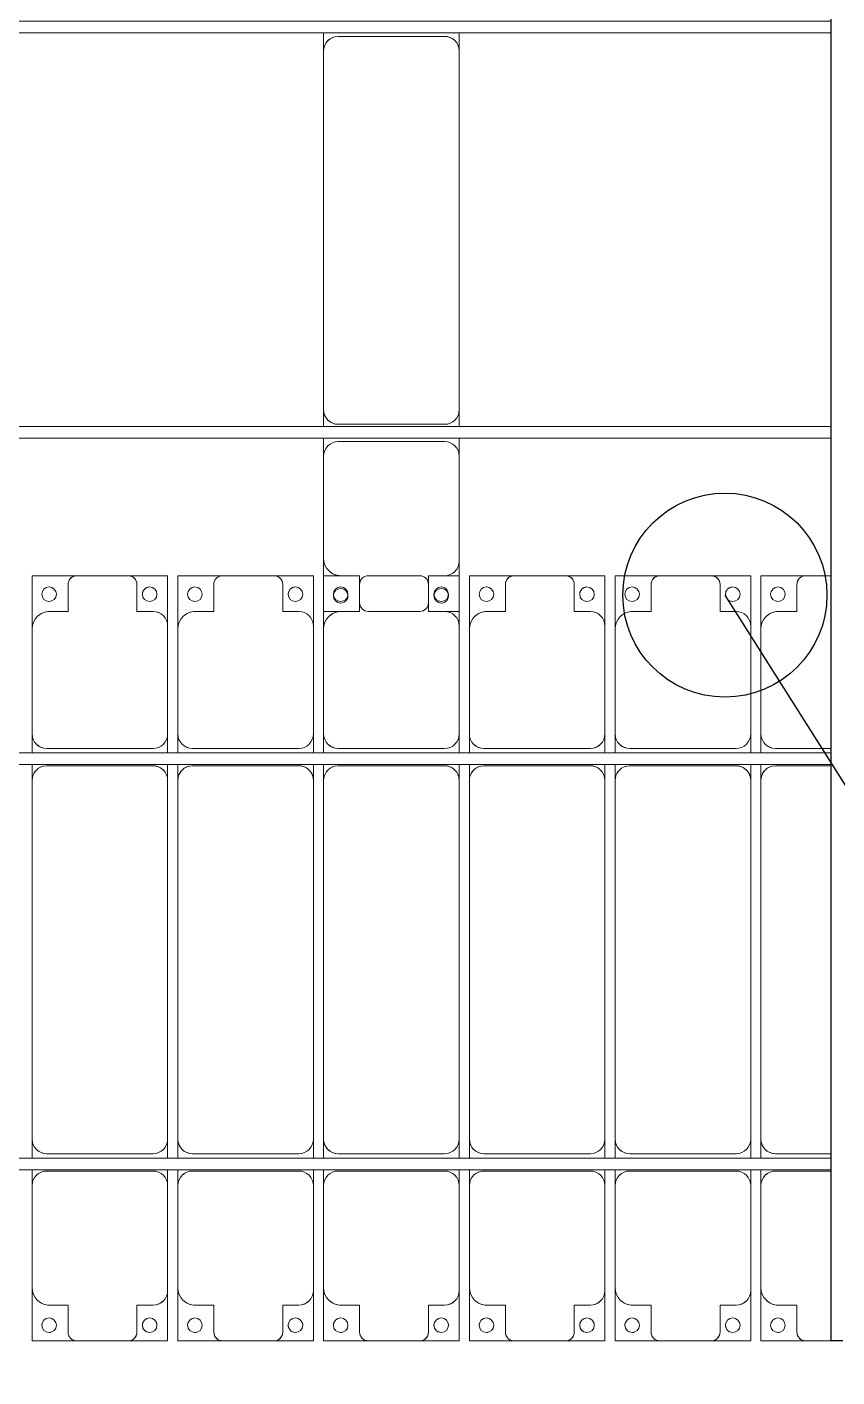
# Model space of a CAD drawing. Header units: millimetres. Extents: x -496478 to -186190, y -204059 to -87354.
# Drawn here: x -459991 to -457212, y -185880 to -181249 of the extents above; entities that cross this region are included whole.
import ezdxf

# ---------------------------------------------------------------- set-up
doc = ezdxf.new("R2010")
doc.units = ezdxf.units.MM
for name, color, linetype, lineweight in [('A-DETL-MBND', 5, 'Continuous', 9), ('A-GENM', 13, 'Continuous', 9), ('S-BEAM', 12, 'Continuous', 9)]:
    doc.layers.add(name, color=color, linetype=linetype, lineweight=lineweight)
doc.layers.add('GC-BICH NEO', color=6, linetype='Continuous')
doc.layers.add('GC-DAY NEO', color=5, linetype='Continuous')

# ---------------------------------------------------------------- blocks, each defined once
blk = doc.blocks.new('Dai phao do pin - DẢI PHAO ĐỠ PIN-V105-BỐ TRÍ KHUNG KẾT CẤU BÈ PIN 01')
at = {"layer": 'A-DETL-MBND', "color": 8}
for p, q in [((-1312.2, 241.6), (-1129.7, 241.6)), ((-1312.2, 181.6), (-1312.2, 241.6)), ((-779.7, 241.6), (-1129.7, 241.6)), ((-779.7, 241.6), (-717.4, 241.6)), ((-677.4, 241.6), (-620.3, 241.6)), ((610.3, 241.6), (-620.3, 241.6)), ((610.3, 241.6), (672.6, 241.6)), ((-729.7, -173.4), (-729.7, 191.6)), ((-670.3, 191.6), (-670.3, -173.4)), ((660.3, -173.4), (660.3, 191.6)), ((-1189.7, 181.6), (-1189.7, 118.2)), ((-1189.7, 118.2), (-1282.2, 118.2)), ((-1312.2, 88.2), (-1312.2, -88.2)), ((-1282.2, -118.2), (-1189.7, -118.2)), ((-1189.7, -118.2), (-1189.7, -173.4)), ((-1312.2, -223.4), (-1312.2, -173.4)), ((-1140.1, -223.4), (-1312.2, -223.4)), ((-1139.7, -223.4), (-779.7, -223.4)), ((-717.4, -223.4), (-779.7, -223.4)), ((-620.3, -223.4), (-677.4, -223.4)), ((-620.3, -223.4), (610.3, -223.4)), ((672.6, -223.4), (610.3, -223.4))]:
    blk.add_line(p, q, dxfattribs=at)
for centre, radius, start, end in [((-1129.7, 181.6), 60, 90, 180), ((-779.7, 191.6), 50, 360, 90), ((-620.3, 191.6), 50, 90, 180), ((-620.3, 191.6), 50, 105, 180), ((610.3, 191.6), 50, 360, 90), ((610.3, 191.6), 50, 15, 90), ((-1258.6, 183.2), 25, 0, 180), ((-1129.7, 181.6), 60, 135, 180), ((-779.7, 191.6), 50, 360, 45), ((-1258.6, 183.2), 25, 180, 0), ((-1282.2, 88.2), 30, 90, 180), ((-1282.2, -88.2), 30, 180, 270), ((-1258.6, -161.8), 25, 0, 180), ((-1258.6, -161.8), 25, 75, 90), ((-1258.6, -161.8), 25, 180, 0), ((-1139.7, -173.4), 50, 180, 270), ((-1139.7, -173.4), 50, 180, 225), ((-779.7, -173.4), 50, 270, 360), ((-779.7, -173.4), 50, 315, 360), ((-620.3, -173.4), 50, 180, 270), ((-620.3, -173.4), 50, 180, 270), ((610.3, -173.4), 50, 270, 360), ((610.3, -173.4), 50, 285, 360)]:
    blk.add_arc(centre, radius, start, end, dxfattribs=at)
blk = doc.blocks.new('Dải phao đi lại kèm đỡ invester - DẢI PHAO ĐI LẠI-22184-BỐ TRÍ KHUNG KẾT CẤU BÈ PIN 01')
at = {"layer": 'A-DETL-MBND', "color": 8}
for p, q in [((4258.4, 1312.2), (4411.8, 1312.2)), ((4258.4, 1129.7), (4258.4, 1312.2)), ((4411.8, 1312.2), (4258.4, 1312.2)), ((4588.2, 1312.2), (4411.8, 1312.2)), ((4588.2, 1312.2), (4723.4, 1312.2)), ((4723.4, 1312.2), (4588.2, 1312.2)), ((4723.4, 1312.2), (4723.4, 1139.7)), ((4758.4, 1312.2), (4911.8, 1312.2)), ((4758.4, 1129.7), (4758.4, 1312.2)), ((4911.8, 1312.2), (4758.4, 1312.2)), ((5088.2, 1312.2), (4911.8, 1312.2)), ((5088.2, 1312.2), (5223.4, 1312.2)), ((5223.4, 1312.2), (5088.2, 1312.2)), ((5223.4, 1312.2), (5223.4, 1139.7)), ((5258.4, 1312.2), (5318.4, 1312.2)), ((5258.4, 1129.7), (5258.4, 1312.2)), ((5588.2, 1312.2), (5411.8, 1312.2)), ((5673.4, 1312.2), (5723.4, 1312.2)), ((5723.4, 1312.2), (5723.4, 1139.7)), ((5758.4, 1312.2), (5911.8, 1312.2)), ((5758.4, 1129.7), (5758.4, 1312.2)), ((5911.8, 1312.2), (5764.8, 1312.2)), ((6088.2, 1312.2), (5911.8, 1312.2)), ((6088.2, 1312.2), (6223.4, 1312.2)), ((6223.4, 1312.2), (6088.2, 1312.2)), ((6223.4, 1312.2), (6223.4, 1139.7)), ((6258.4, 1312.2), (6411.8, 1312.2)), ((6258.4, 1129.7), (6258.4, 1312.2)), ((6411.8, 1312.2), (6258.4, 1312.2)), ((6588.2, 1312.2), (6411.8, 1312.2)), ((6588.2, 1312.2), (6723.4, 1312.2)), ((6723.4, 1312.2), (6588.2, 1312.2)), ((6723.4, 1312.2), (6723.4, 1139.7)), ((6758.4, 1312.2), (6911.8, 1312.2)), ((6758.4, 1129.7), (6758.4, 1312.2)), ((6911.8, 1312.2), (6758.4, 1312.2)), ((7000, 1312.2), (6911.8, 1312.2)), ((4381.8, 1282.2), (4381.8, 1189.7)), ((4618.2, 1189.7), (4618.2, 1282.2)), ((4881.8, 1282.2), (4881.8, 1189.7)), ((5118.2, 1189.7), (5118.2, 1282.2)), ((5381.8, 1282.2), (5381.8, 1189.7)), ((5618.2, 1189.7), (5618.2, 1282.2)), ((5881.8, 1282.2), (5881.8, 1189.7)), ((6118.2, 1189.7), (6118.2, 1282.2)), ((6381.8, 1282.2), (6381.8, 1189.7)), ((6618.2, 1189.7), (6618.2, 1282.2)), ((6881.8, 1282.2), (6881.8, 1189.7)), ((4381.8, 1189.7), (4318.4, 1189.7)), ((4673.4, 1189.7), (4618.2, 1189.7)), ((4881.8, 1189.7), (4818.4, 1189.7)), ((5173.4, 1189.7), (5118.2, 1189.7)), ((5381.8, 1189.7), (5318.4, 1189.7)), ((5673.4, 1189.7), (5618.2, 1189.7)), ((5881.8, 1189.7), (5818.4, 1189.7)), ((6173.4, 1189.7), (6118.2, 1189.7)), ((6381.8, 1189.7), (6318.4, 1189.7)), ((6673.4, 1189.7), (6618.2, 1189.7)), ((6881.8, 1189.7), (6818.4, 1189.7)), ((4258.4, 1129.7), (4258.4, 769.7)), ((4723.4, 769.7), (4723.4, 1139.7)), ((4758.4, 1129.7), (4758.4, 769.7)), ((5223.4, 769.7), (5223.4, 1139.7)), ((5258.4, 1129.7), (5258.4, 769.7)), ((5723.4, 769.7), (5723.4, 1139.7)), ((5758.4, 1129.7), (5758.4, 769.7)), ((6223.4, 769.7), (6223.4, 1139.7)), ((6258.4, 1129.7), (6258.4, 769.7)), ((6723.4, 769.7), (6723.4, 1139.7)), ((6758.4, 1129.7), (6758.4, 769.7)), ((4258.4, 704.5), (4258.4, 769.7)), ((4723.4, 769.7), (4723.4, 704.5)), ((4758.4, 704.5), (4758.4, 769.7)), ((5223.4, 769.7), (5223.4, 704.5)), ((5258.4, 704.5), (5258.4, 769.7)), ((5723.4, 769.7), (5723.4, 704.5)), ((5758.4, 704.5), (5758.4, 769.7)), ((6223.4, 769.7), (6223.4, 704.5)), ((6258.4, 704.5), (6258.4, 769.7)), ((6723.4, 769.7), (6723.4, 704.5)), ((6758.4, 704.5), (6758.4, 769.7)), ((4308.4, 719.7), (4673.4, 719.7)), ((4808.4, 719.7), (5173.4, 719.7)), ((5308.4, 719.7), (5673.4, 719.7)), ((5808.4, 719.7), (6173.4, 719.7)), ((6308.4, 719.7), (6673.4, 719.7)), ((6808.4, 719.7), (7000, 719.7)), ((4258.4, 610.3), (4258.4, 664.5)), ((4673.4, 660.3), (4308.4, 660.3)), ((4723.4, 664.5), (4723.4, 610.3)), ((4758.4, 610.3), (4758.4, 664.5)), ((5173.4, 660.3), (4808.4, 660.3)), ((5223.4, 664.5), (5223.4, 610.3)), ((5258.4, 610.3), (5258.4, 664.5)), ((5673.4, 660.3), (5308.4, 660.3)), ((5723.4, 664.5), (5723.4, 610.3)), ((5758.4, 610.3), (5758.4, 664.5)), ((6173.4, 660.3), (5808.4, 660.3)), ((6223.4, 664.5), (6223.4, 610.3)), ((6258.4, 610.3), (6258.4, 664.5)), ((6673.4, 660.3), (6308.4, 660.3)), ((6723.4, 664.5), (6723.4, 610.3)), ((6758.4, 610.3), (6758.4, 664.5)), ((7000, 660.3), (6808.4, 660.3)), ((4258.4, 610.3), (4258.4, -620.3)), ((4723.4, -620.3), (4723.4, 610.3)), ((4758.4, 610.3), (4758.4, -620.3)), ((5223.4, -620.3), (5223.4, 610.3)), ((5258.4, 610.3), (5258.4, -620.3)), ((5723.4, -620.3), (5723.4, 610.3)), ((5758.4, 610.3), (5758.4, -620.3)), ((6223.4, -620.3), (6223.4, 610.3)), ((6258.4, 610.3), (6258.4, -620.3)), ((6723.4, -620.3), (6723.4, 610.3)), ((6758.4, 610.3), (6758.4, -620.3)), ((4258.4, -685.5), (4258.4, -620.3)), ((4723.4, -620.3), (4723.4, -685.5)), ((4758.4, -685.5), (4758.4, -620.3)), ((5223.4, -620.3), (5223.4, -685.5)), ((5258.4, -685.5), (5258.4, -620.3)), ((5723.4, -620.3), (5723.4, -685.5)), ((5758.4, -685.5), (5758.4, -620.3)), ((6223.4, -620.3), (6223.4, -685.5)), ((6258.4, -685.5), (6258.4, -620.3)), ((6723.4, -620.3), (6723.4, -685.5)), ((6758.4, -685.5), (6758.4, -620.3)), ((4308.4, -670.3), (4673.4, -670.3)), ((4808.4, -670.3), (5173.4, -670.3)), ((5308.4, -670.3), (5673.4, -670.3)), ((5808.4, -670.3), (6173.4, -670.3)), ((6308.4, -670.3), (6673.4, -670.3)), ((6808.4, -670.3), (7000, -670.3)), ((4258.4, -779.7), (4258.4, -725.5)), ((4673.4, -729.7), (4308.4, -729.7)), ((4723.4, -725.5), (4723.4, -779.7)), ((4758.4, -779.7), (4758.4, -725.5)), ((5173.4, -729.7), (4808.4, -729.7)), ((5223.4, -725.5), (5223.4, -779.7)), ((5258.4, -779.7), (5258.4, -725.5)), ((5673.4, -729.7), (5308.4, -729.7)), ((5723.4, -725.5), (5723.4, -779.7)), ((5758.4, -779.7), (5758.4, -725.5)), ((6173.4, -729.7), (5808.4, -729.7)), ((6223.4, -725.5), (6223.4, -779.7)), ((6258.4, -779.7), (6258.4, -725.5)), ((6673.4, -729.7), (6308.4, -729.7)), ((6723.4, -725.5), (6723.4, -779.7)), ((6758.4, -779.7), (6758.4, -725.5)), ((7000, -729.7), (6808.4, -729.7)), ((4258.4, -779.7), (4258.4, -1129.7)), ((4723.4, -1139.7), (4723.4, -779.7)), ((4758.4, -779.7), (4758.4, -1129.7)), ((5223.4, -1139.7), (5223.4, -779.7)), ((5258.4, -779.7), (5258.4, -1129.7)), ((5723.4, -1139.7), (5723.4, -779.7)), ((5758.4, -779.7), (5758.4, -1129.7)), ((6223.4, -1139.7), (6223.4, -779.7)), ((6258.4, -779.7), (6258.4, -1129.7)), ((6723.4, -1139.7), (6723.4, -779.7)), ((6758.4, -779.7), (6758.4, -1129.7)), ((4258.4, -1312.2), (4258.4, -1129.7)), ((4723.4, -1139.7), (4723.4, -1312.2)), ((4758.4, -1312.2), (4758.4, -1129.7)), ((5223.4, -1139.7), (5223.4, -1312.2)), ((5258.4, -1312.2), (5258.4, -1129.7)), ((5723.4, -1139.7), (5723.4, -1312.2)), ((5758.4, -1312.2), (5758.4, -1129.7)), ((6223.4, -1139.7), (6223.4, -1312.2)), ((6258.4, -1312.2), (6258.4, -1129.7)), ((6723.4, -1139.7), (6723.4, -1312.2)), ((6758.4, -1312.2), (6758.4, -1129.7)), ((4318.4, -1189.7), (4381.8, -1189.7)), ((4381.8, -1189.7), (4381.8, -1282.2)), ((4618.2, -1282.2), (4618.2, -1189.7)), ((4618.2, -1189.7), (4673.4, -1189.7)), ((4818.4, -1189.7), (4881.8, -1189.7)), ((4881.8, -1189.7), (4881.8, -1282.2)), ((5118.2, -1282.2), (5118.2, -1189.7)), ((5118.2, -1189.7), (5173.4, -1189.7)), ((5318.4, -1189.7), (5381.8, -1189.7)), ((5381.8, -1189.7), (5381.8, -1282.2)), ((5618.2, -1282.2), (5618.2, -1189.7)), ((5618.2, -1189.7), (5673.4, -1189.7)), ((5818.4, -1189.7), (5881.8, -1189.7)), ((5881.8, -1189.7), (5881.8, -1282.2)), ((6118.2, -1282.2), (6118.2, -1189.7)), ((6118.2, -1189.7), (6173.4, -1189.7)), ((6318.4, -1189.7), (6381.8, -1189.7)), ((6381.8, -1189.7), (6381.8, -1282.2)), ((6618.2, -1282.2), (6618.2, -1189.7)), ((6618.2, -1189.7), (6673.4, -1189.7)), ((6818.4, -1189.7), (6881.8, -1189.7)), ((6881.8, -1189.7), (6881.8, -1282.2)), ((4411.8, -1312.2), (4258.4, -1312.2)), ((4258.4, -1312.2), (4411.8, -1312.2)), ((4411.8, -1312.2), (4588.2, -1312.2)), ((4723.4, -1312.2), (4588.2, -1312.2)), ((4588.2, -1312.2), (4723.4, -1312.2)), ((4911.8, -1312.2), (4758.4, -1312.2)), ((4758.4, -1312.2), (4911.8, -1312.2)), ((4911.8, -1312.2), (5088.2, -1312.2)), ((5223.4, -1312.2), (5088.2, -1312.2)), ((5088.2, -1312.2), (5223.4, -1312.2)), ((5411.8, -1312.2), (5258.4, -1312.2)), ((5258.4, -1312.2), (5411.8, -1312.2)), ((5411.8, -1312.2), (5588.2, -1312.2)), ((5723.4, -1312.2), (5588.2, -1312.2)), ((5588.2, -1312.2), (5723.4, -1312.2)), ((5911.8, -1312.2), (5758.4, -1312.2)), ((5764.7, -1312.2), (5911.8, -1312.2)), ((5911.8, -1312.2), (6088.2, -1312.2)), ((6223.4, -1312.2), (6088.2, -1312.2)), ((6088.2, -1312.2), (6223.4, -1312.2)), ((6411.8, -1312.2), (6258.4, -1312.2)), ((6258.4, -1312.2), (6411.8, -1312.2)), ((6411.8, -1312.2), (6588.2, -1312.2)), ((6723.4, -1312.2), (6588.2, -1312.2)), ((6588.2, -1312.2), (6723.4, -1312.2)), ((6911.8, -1312.2), (6758.4, -1312.2)), ((6758.4, -1312.2), (6911.8, -1312.2)), ((6911.8, -1312.2), (7000, -1312.2))]:
    blk.add_line(p, q, dxfattribs=at)
for centre, radius, start, end in [((4411.8, 1282.2), 30, 90, 180), ((4411.8, 1282.2), 30, 90, 165), ((4411.8, 1282.2), 30, 90, 105), ((4411.8, 1282.2), 30, 90, 105), ((4588.2, 1282.2), 30, 360, 90), ((4588.2, 1282.2), 30, 75, 90), ((4588.2, 1282.2), 30, 15, 90), ((4588.2, 1282.2), 30, 75, 90), ((4911.8, 1282.2), 30, 90, 180), ((4911.8, 1282.2), 30, 90, 165), ((4911.8, 1282.2), 30, 90, 105), ((4911.8, 1282.2), 30, 90, 105), ((5088.2, 1282.2), 30, 360, 90), ((5088.2, 1282.2), 30, 75, 90), ((5088.2, 1282.2), 30, 15, 90), ((5088.2, 1282.2), 30, 75, 90), ((5411.8, 1282.2), 30, 90, 180), ((5588.2, 1282.2), 30, 360, 90), ((5911.8, 1282.2), 30, 90, 180), ((5911.8, 1282.2), 30, 90, 165), ((5911.8, 1282.2), 30, 90, 105), ((5911.8, 1282.2), 30, 90, 105), ((6088.2, 1282.2), 30, 360, 90), ((6088.2, 1282.2), 30, 75, 90), ((6088.2, 1282.2), 30, 15, 90), ((6088.2, 1282.2), 30, 75, 90), ((6411.8, 1282.2), 30, 90, 180), ((6411.8, 1282.2), 30, 90, 165), ((6411.8, 1282.2), 30, 90, 105), ((6411.8, 1282.2), 30, 90, 105), ((6588.2, 1282.2), 30, 360, 90), ((6588.2, 1282.2), 30, 75, 90), ((6588.2, 1282.2), 30, 15, 90), ((6588.2, 1282.2), 30, 75, 90), ((6911.8, 1282.2), 30, 90, 180), ((6911.8, 1282.2), 30, 90, 165), ((6911.8, 1282.2), 30, 90, 105), ((6911.8, 1282.2), 30, 90, 105), ((4316.8, 1248.6), 25, 90, 270), ((4316.8, 1248.6), 25, 270, 90), ((4661.8, 1248.6), 25, 90, 270), ((4661.8, 1248.6), 25, 150, 180), ((4661.8, 1248.6), 25, 120, 135), ((4661.8, 1248.6), 25, 90, 105), ((4661.8, 1248.6), 25, 270, 90), ((4816.8, 1248.6), 25, 90, 270), ((4816.8, 1248.6), 25, 270, 90), ((5161.8, 1248.6), 25, 90, 270), ((5161.8, 1248.6), 25, 150, 180), ((5161.8, 1248.6), 25, 120, 135), ((5161.8, 1248.6), 25, 90, 105), ((5161.8, 1248.6), 25, 270, 90), ((5316.8, 1248.6), 25, 90, 270), ((5316.8, 1248.6), 25, 270, 90), ((5661.8, 1248.6), 25, 90, 270), ((5661.8, 1248.6), 25, 270, 90), ((5816.8, 1248.6), 25, 90, 270), ((5816.8, 1248.6), 25, 270, 90), ((6161.8, 1248.6), 25, 90, 270), ((6161.8, 1248.6), 25, 150, 180), ((6161.8, 1248.6), 25, 120, 135), ((6161.8, 1248.6), 25, 90, 105), ((6161.8, 1248.6), 25, 270, 90), ((6316.8, 1248.6), 25, 90, 270), ((6316.8, 1248.6), 25, 270, 90), ((6661.8, 1248.6), 25, 90, 270), ((6661.8, 1248.6), 25, 150, 180), ((6661.8, 1248.6), 25, 120, 135), ((6661.8, 1248.6), 25, 90, 105), ((6661.8, 1248.6), 25, 270, 90), ((6816.8, 1248.6), 25, 90, 270), ((6816.8, 1248.6), 25, 270, 90), ((4318.4, 1129.7), 60, 90, 180), ((4318.4, 1129.7), 60, 90, 135), ((4673.4, 1139.7), 50, 0, 90), ((4673.4, 1139.7), 50, 45, 90), ((4818.4, 1129.7), 60, 90, 180), ((4818.4, 1129.7), 60, 90, 135), ((5173.4, 1139.7), 50, 360, 90), ((5173.4, 1139.7), 50, 45, 90), ((5318.4, 1129.7), 60, 90, 180), ((5318.4, 1129.7), 60, 90, 135), ((5673.4, 1139.7), 50, 0, 90), ((5673.4, 1139.7), 50, 45, 90), ((5818.4, 1129.7), 60, 90, 180), ((5818.4, 1129.7), 60, 90, 135), ((6173.4, 1139.7), 50, 0, 90), ((6173.4, 1139.7), 50, 45, 90), ((6318.4, 1129.7), 60, 90, 180), ((6318.4, 1129.7), 60, 90, 135), ((6673.4, 1139.7), 50, 360, 90), ((6673.4, 1139.7), 50, 45, 90), ((6818.4, 1129.7), 60, 90, 180), ((6818.4, 1129.7), 60, 90, 135), ((4308.4, 769.7), 50, 180, 270), ((4673.4, 769.7), 50, 270, 0), ((4808.4, 769.7), 50, 180, 270), ((5173.4, 769.7), 50, 270, 0), ((5308.4, 769.7), 50, 180, 270), ((5673.4, 769.7), 50, 270, 0), ((5808.4, 769.7), 50, 180, 270), ((6173.4, 769.7), 50, 270, 360), ((6308.4, 769.7), 50, 180, 270), ((6673.4, 769.7), 50, 270, 0), ((6808.4, 769.7), 50, 180, 270), ((4308.4, 769.7), 50, 225, 270), ((4673.4, 769.7), 50, 270, 315), ((4808.4, 769.7), 50, 225, 270), ((5173.4, 769.7), 50, 270, 315), ((5308.4, 769.7), 50, 225, 270), ((5673.4, 769.7), 50, 270, 315), ((5808.4, 769.7), 50, 225, 270), ((6173.4, 769.7), 50, 270, 315), ((6308.4, 769.7), 50, 225, 270), ((6673.4, 769.7), 50, 270, 315), ((6808.4, 769.7), 50, 225, 270), ((4308.4, 610.3), 50, 90, 180), ((4308.4, 610.3), 50, 105, 180), ((4673.4, 610.3), 50, 360, 90), ((4673.4, 610.3), 50, 15, 90), ((4808.4, 610.3), 50, 90, 180), ((4808.4, 610.3), 50, 105, 180), ((5173.4, 610.3), 50, 360, 90), ((5173.4, 610.3), 50, 15, 90), ((5308.4, 610.3), 50, 90, 180), ((5308.4, 610.3), 50, 105, 180), ((5673.4, 610.3), 50, 360, 90), ((5673.4, 610.3), 50, 15, 90), ((5808.4, 610.3), 50, 90, 180), ((5808.4, 610.3), 50, 105, 180), ((6173.4, 610.3), 50, 360, 90), ((6173.4, 610.3), 50, 15, 90), ((6308.4, 610.3), 50, 90, 180), ((6308.4, 610.3), 50, 105, 180), ((6673.4, 610.3), 50, 360, 90), ((6673.4, 610.3), 50, 15, 90), ((6808.4, 610.3), 50, 90, 180), ((6808.4, 610.3), 50, 105, 180), ((4308.4, -620.3), 50, 180, 270), ((4308.4, -620.3), 50, 195, 270), ((4673.4, -620.3), 50, 270, 0), ((4673.4, -620.3), 50, 270, 0), ((4808.4, -620.3), 50, 180, 270), ((4808.4, -620.3), 50, 195, 270), ((5173.4, -620.3), 50, 270, 0), ((5173.4, -620.3), 50, 270, 0), ((5308.4, -620.3), 50, 180, 270), ((5308.4, -620.3), 50, 195, 270), ((5673.4, -620.3), 50, 270, 0), ((5673.4, -620.3), 50, 270, 0), ((5808.4, -620.3), 50, 180, 270), ((5808.4, -620.3), 50, 195, 270), ((6173.4, -620.3), 50, 270, 0), ((6173.4, -620.3), 50, 270, 0), ((6308.4, -620.3), 50, 180, 270), ((6308.4, -620.3), 50, 195, 270), ((6673.4, -620.3), 50, 270, 360), ((6673.4, -620.3), 50, 270, 360), ((6808.4, -620.3), 50, 180, 270), ((6808.4, -620.3), 50, 195, 270), ((4308.4, -779.7), 50, 90, 180), ((4308.4, -779.7), 50, 90, 135), ((4673.4, -779.7), 50, 360, 90), ((4673.4, -779.7), 50, 45, 90), ((4808.4, -779.7), 50, 90, 180), ((4808.4, -779.7), 50, 90, 135), ((5173.4, -779.7), 50, 360, 90), ((5173.4, -779.7), 50, 45, 90), ((5308.4, -779.7), 50, 90, 180), ((5308.4, -779.7), 50, 90, 135), ((5673.4, -779.7), 50, 360, 90), ((5673.4, -779.7), 50, 45, 90), ((5808.4, -779.7), 50, 90, 180), ((5808.4, -779.7), 50, 90, 135), ((6173.4, -779.7), 50, 360, 90), ((6173.4, -779.7), 50, 45, 90), ((6308.4, -779.7), 50, 90, 180), ((6308.4, -779.7), 50, 90, 135), ((6673.4, -779.7), 50, 360, 90), ((6673.4, -779.7), 50, 45, 90), ((6808.4, -779.7), 50, 90, 180), ((6808.4, -779.7), 50, 90, 135), ((4318.4, -1129.7), 60, 180, 270), ((4673.4, -1139.7), 50, 270, 360), ((4818.4, -1129.7), 60, 180, 270), ((5173.4, -1139.7), 50, 270, 360), ((5318.4, -1129.7), 60, 180, 270), ((5673.4, -1139.7), 50, 270, 360), ((5818.4, -1129.7), 60, 180, 270), ((6173.4, -1139.7), 50, 270, 360), ((6318.4, -1129.7), 60, 180, 270), ((6673.4, -1139.7), 50, 270, 360), ((6818.4, -1129.7), 60, 180, 270), ((4318.4, -1129.7), 60, 225, 270), ((4673.4, -1139.7), 50, 270, 315), ((4818.4, -1129.7), 60, 225, 270), ((5173.4, -1139.7), 50, 270, 315), ((5318.4, -1129.7), 60, 225, 270), ((5673.4, -1139.7), 50, 270, 315), ((5818.4, -1129.7), 60, 225, 270), ((6173.4, -1139.7), 50, 270, 315), ((6318.4, -1129.7), 60, 225, 270), ((6673.4, -1139.7), 50, 270, 315), ((6818.4, -1129.7), 60, 225, 270), ((4316.8, -1258.6), 25, 90, 270), ((4316.8, -1258.6), 25, 270, 90), ((4661.8, -1258.6), 25, 90, 270), ((4661.8, -1258.6), 25, 270, 90), ((4816.8, -1258.6), 25, 90, 270), ((4816.8, -1258.6), 25, 270, 90), ((5161.8, -1258.6), 25, 90, 270), ((5161.8, -1258.6), 25, 270, 90), ((5316.8, -1258.6), 25, 90, 270), ((5316.8, -1258.6), 25, 270, 90), ((5661.8, -1258.6), 25, 90, 270), ((5661.8, -1258.6), 25, 270, 90), ((5816.8, -1258.6), 25, 90, 270), ((5816.8, -1258.6), 25, 270, 90), ((6161.8, -1258.6), 25, 90, 270), ((6161.8, -1258.6), 25, 270, 90), ((6316.8, -1258.6), 25, 90, 270), ((6316.8, -1258.6), 25, 270, 90), ((6661.8, -1258.6), 25, 90, 270), ((6661.8, -1258.6), 25, 270, 90), ((6816.8, -1258.6), 25, 90, 270), ((6816.8, -1258.6), 25, 270, 90), ((4316.8, -1258.6), 25, 165, 180), ((4316.8, -1258.6), 25, 270, 285), ((4411.8, -1282.2), 30, 180, 270), ((4411.8, -1282.2), 30, 195, 270), ((4588.2, -1282.2), 30, 270, 360), ((4588.2, -1282.2), 30, 270, 345), ((4661.8, -1258.6), 25, 165, 270), ((4661.8, -1258.6), 25, 0, 15), ((4816.8, -1258.6), 25, 165, 180), ((4816.8, -1258.6), 25, 270, 285), ((4911.8, -1282.2), 30, 180, 270), ((4911.8, -1282.2), 30, 195, 270), ((5088.2, -1282.2), 30, 270, 0), ((5088.2, -1282.2), 30, 270, 345), ((5161.8, -1258.6), 25, 165, 270), ((5161.8, -1258.6), 25, 0, 15), ((5316.8, -1258.6), 25, 165, 180), ((5316.8, -1258.6), 25, 270, 285), ((5411.8, -1282.2), 30, 180, 270), ((5411.8, -1282.2), 30, 195, 270), ((5588.2, -1282.2), 30, 270, 0), ((5588.2, -1282.2), 30, 270, 345), ((5661.8, -1258.6), 25, 165, 270), ((5661.8, -1258.6), 25, 360, 15), ((5816.8, -1258.6), 25, 165, 180), ((5816.8, -1258.6), 25, 270, 285), ((5911.8, -1282.2), 30, 180, 270), ((5911.8, -1282.2), 30, 195, 270), ((6088.2, -1282.2), 30, 270, 0), ((6088.2, -1282.2), 30, 270, 345), ((6161.8, -1258.6), 25, 165, 270), ((6161.8, -1258.6), 25, 0, 15), ((6316.8, -1258.6), 25, 165, 180), ((6316.8, -1258.6), 25, 270, 285), ((6411.8, -1282.2), 30, 180, 270), ((6411.8, -1282.2), 30, 195, 270), ((6588.2, -1282.2), 30, 270, 0), ((6588.2, -1282.2), 30, 270, 345), ((6661.8, -1258.6), 25, 165, 270), ((6661.8, -1258.6), 25, 0, 15), ((6816.8, -1258.6), 25, 165, 180), ((6816.8, -1258.6), 25, 270, 285), ((6911.8, -1282.2), 30, 180, 270), ((6911.8, -1282.2), 30, 195, 270), ((4411.8, -1282.2), 30, 255, 270), ((4411.8, -1282.2), 30, 255, 270), ((4588.2, -1282.2), 30, 270, 285), ((4588.2, -1282.2), 30, 270, 285), ((4588.2, -1282.2), 30, 315, 330), ((4588.2, -1282.2), 30, 315, 330), ((4911.8, -1282.2), 30, 255, 270), ((4911.8, -1282.2), 30, 255, 270), ((5088.2, -1282.2), 30, 270, 285), ((5088.2, -1282.2), 30, 270, 285), ((5088.2, -1282.2), 30, 315, 330), ((5088.2, -1282.2), 30, 315, 330), ((5411.8, -1282.2), 30, 255, 270), ((5411.8, -1282.2), 30, 255, 270), ((5588.2, -1282.2), 30, 270, 285), ((5588.2, -1282.2), 30, 270, 285), ((5588.2, -1282.2), 30, 315, 330), ((5588.2, -1282.2), 30, 315, 330), ((5911.8, -1282.2), 30, 255, 270), ((5911.8, -1282.2), 30, 255, 270), ((6088.2, -1282.2), 30, 270, 285), ((6088.2, -1282.2), 30, 270, 285), ((6088.2, -1282.2), 30, 315, 330), ((6088.2, -1282.2), 30, 315, 330), ((6411.8, -1282.2), 30, 255, 270), ((6411.8, -1282.2), 30, 255, 270), ((6588.2, -1282.2), 30, 270, 285), ((6588.2, -1282.2), 30, 270, 285), ((6588.2, -1282.2), 30, 315, 330), ((6588.2, -1282.2), 30, 315, 330), ((6911.8, -1282.2), 30, 255, 270), ((6911.8, -1282.2), 30, 255, 270)]:
    blk.add_arc(centre, radius, start, end, dxfattribs=at)
blk = doc.blocks.new('Dầm C52 - Dầm C52-25118-BỐ TRÍ KHUNG KẾT CẤU BÈ PIN 01')
at = {"layer": 'S-BEAM', "color": 1}
for p, q in [((-6596.2, 20), (-636.2, 20)), ((-636.2, -20), (-6596.2, -20))]:
    blk.add_line(p, q, dxfattribs=at)
blk = doc.blocks.new('Dầm C52 - Hộp 40x60-25668-BỐ TRÍ KHUNG KẾT CẤU BÈ PIN 01')
at = {"layer": 'S-BEAM', "color": 3, "lineweight": 25}
for p, q in [((-37704.457606, -20), (-37704.457606, 20)), ((-37704.457606, 20), (37704.457606, 20))]:
    blk.add_line(p, q, dxfattribs=at)
blk = doc.blocks.new('HOBANMONG_BEPIN 1_rvt-1-BỐ TRÍ KHUNG KẾT CẤU BÈ PIN 01')
at = {"layer": 'A-GENM', "lineweight": 9}
for name, p, rotation in [('Dai phao do pin - DẢI PHAO ĐỠ PIN-V105-BỐ TRÍ KHUNG KẾT CẤU BÈ PIN 01', (-458731.5, -181941.9), 90.00075860989342), ('Dải phao đi lại kèm đỡ invester - DẢI PHAO ĐI LẠI-22184-BỐ TRÍ KHUNG KẾT CẤU BÈ PIN 01', (-464231.5, -184443.9), 0.0007586099545854)]:
    blk.add_blockref(name, p, dxfattribs=dict(at, rotation=rotation))
at = {"layer": 'S-BEAM', "lineweight": 9}
for name, p, rotation in [('Dầm C52 - Hộp 40x60-25668-BỐ TRÍ KHUNG KẾT CẤU BÈ PIN 01', (-457212, -148051.5), 90.00075860989166), ('Dầm C52 - Dầm C52-25118-BỐ TRÍ KHUNG KẾT CẤU BÈ PIN 01', (-463827.7, -181249.4), 180.0007586094741), ('Dầm C52 - Dầm C52-25118-BỐ TRÍ KHUNG KẾT CẤU BÈ PIN 01', (-463827.7, -182639.4), 180.0007586094741), ('Dầm C52 - Dầm C52-25118-BỐ TRÍ KHUNG KẾT CẤU BÈ PIN 01', (-463827.7, -183759.4), 180.0007586094741), ('Dầm C52 - Dầm C52-25118-BỐ TRÍ KHUNG KẾT CẤU BÈ PIN 01', (-463827.7, -185149.4), 180.0007586094741)]:
    blk.add_blockref(name, p, dxfattribs=dict(at, rotation=rotation))

msp = doc.modelspace()

# ---------------------------------------------------------------- linework, layer by layer
at = {"layer": 'GC-BICH NEO'}
msp.add_circle((-457596.5, -183198.2), 350, dxfattribs=at)
at = {"layer": 'GC-DAY NEO'}
msp.add_line((-457596.5, -183198.2), (-453323.8, -189961.6), dxfattribs=at)

# ---------------------------------------------------------------- block references
at = {"lineweight": 5}
msp.add_blockref('HOBANMONG_BEPIN 1_rvt-1-BỐ TRÍ KHUNG KẾT CẤU BÈ PIN 01', (0, 0), dxfattribs=at)

doc.saveas('drawing.dxf')
